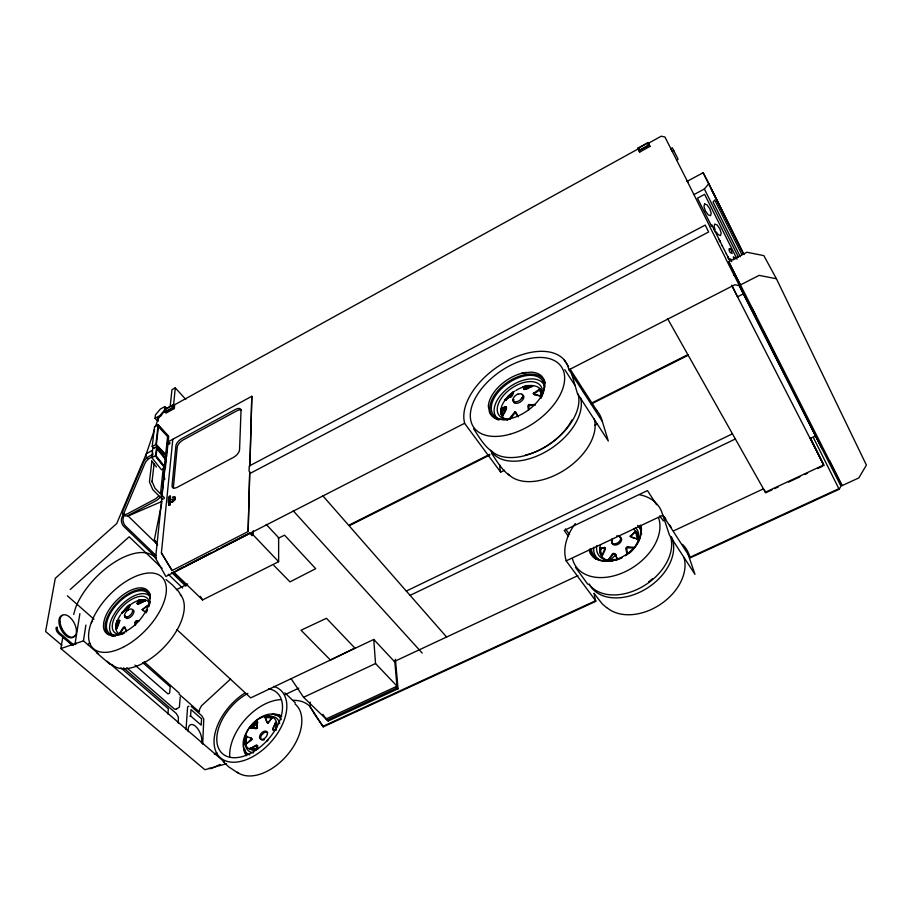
<?xml version="1.0" encoding="UTF-8"?>
<svg xmlns="http://www.w3.org/2000/svg" width="912" height="912" viewBox="0 0 912 912"><rect width="100%" height="100%" fill="white"/><g stroke="black" fill="none" stroke-linecap="round" stroke-linejoin="round"><path stroke-width="1.37" d="M253.297 530.761L253.194 534.979L252.043 535.561L249.877 533.292L173.896 572.246L202.589 599.936L278.627 561.689L278.65 537.727L266.201 524.411M614.802 553.778L617.504 559.375L608.338 559.922L612.476 553.846L613.696 553.242L614.802 553.778L617.789 559.706M252.043 535.561L252.111 532.733M249.079 471.322L249.227 466.021L705.215 225.093L708.647 231.967L250.697 473.1M248.098 531.525L249.74 471.743L248.167 531.502L172.06 570.57L161.39 552.98L172.801 439.276M251.803 396.287L249.899 466.043L251.86 396.264L167.705 442.046M170.202 504.735L170.156 495.638L168.549 497.165L168.332 502.238L169.233 505.248L170.202 504.735L170.533 496.789L169.735 497.553M637.887 538.832L636.736 538.912L637.887 538.832L637.955 537.442L635.675 531.571L630.124 536.21L635.368 538.513M202.703 744.124L203.764 719.123L201.746 715.703L191.212 706.447M129.994 604.781L127.657 608.965L129.926 605.807C129.641 601.213 119.54 617.663 122.14 612.214M190.585 715.909L191.007 709.582L201.563 718.85L201.199 725.165L190.585 715.909L189.913 716.228M186.014 729.703L187.519 707.883A4.093 2.018 65.9 0 1 188.955 706.253M605.386 548.465L604.838 548.009C599.218 546.63 600.21 552.547 602.456 555.203L601.783 555.784L600.085 552.444L599.8 548.477L604.553 547.417L605.26 549.56L602.775 554.861M178.285 723.148L178.376 717.026L176.278 713.48L123.473 667.835M180.245 696.939L179.39 707.199L175.925 709.354M167.911 714.028L168.344 708.784L120.931 667.869M168.994 497.61L169.233 505.248M129.926 605.807L123.166 612.203M265.244 717.527L269.063 716.627L272.243 717.493L267.763 723.341L265.244 717.527L266.76 722.361M265.244 717.858L265.289 716.992M173.109 498.636L172.243 500.107L171.581 499.457M174.295 408.542L174.602 405.487L173.668 404.472L165.403 409.032L165.061 412.099L166.018 413.113L174.295 408.542L173.36 407.527L175.252 387.839L171.958 389.663L170.191 406.444M165.733 454.187L167.58 436.631L157.924 426.064L158.563 425.733L168.218 436.301L155.564 558.292M164.719 468.289L162.119 493.13A7.182 3.454 -43.1 0 1 161.105 495.843M165.733 458.633L166.018 455.875M165.357 468.095L166.315 458.896L156.682 446.686L152.817 448.362L151.734 457.539L161.481 469.76L165.357 468.095L155.633 455.852L151.734 457.539M164.24 457.471L166.657 456.217L168.731 436.335L158.141 424.73L154.55 426.634L152.201 446.47L154.003 448.408M168.241 443.528L168.15 444.452L169.267 444.11L170.054 442.981L169.427 442.616M163.225 468.289L160.74 491.739A7.182 3.443 -43.1 0 1 160.421 493.039M157.058 447.724L156.134 455.897L164.981 467.047L164.297 467.343L165.152 459.158L156.374 448.02L157.058 447.724L165.836 458.861L165.152 459.158M601.783 555.784L605.18 547.952M165.197 409.967L160.626 416.225L158.665 417.308L155.473 426.736M155.051 418.277L155.45 414.892L160.352 409.055L164.867 406.558L164.468 410.206L159.999 415.553L155.051 418.277L157.981 421.378M245.898 743.975L246.24 742.995C246.422 730.398 244.997 737.865 245.898 743.975L251.461 740.213L251.997 739.187L251.062 738.127L251.997 739.187M166.657 456.217L155.861 444.554L158.141 424.73M154.071 463.969L151.996 482.026L151.916 481.148L154.983 488.262L164.456 497.838L163.624 499.058M158.563 425.733L156.397 444.589L166.235 455.202M156.682 446.686L155.439 456.194L156.134 455.897M151.859 461.233L149.443 481.912L152.771 489.619L162.461 499.388M152.35 457.094L152.828 452.956M539.334 390.097L540.759 392.776L540.873 396.15L541.5 395.99L541.375 392.069L539.722 388.957L533.269 393.596L533.782 394.098L539.334 390.097L539.722 388.957M506.582 408.006L501.988 409.214L501.988 412.589L503.287 415.325L502.489 415.895L500.984 412.714L500.984 408.781L505.738 406.934L506.331 407.379L506.411 409.123L504.176 413.763M98.507 653.801L83.448 640.874L85.888 625.096M74.818 644.533A4.514 2.485 62.7 0 0 75.058 643.769L79.891 613.651M250.355 748.114L256.363 748.672L257.081 745.526L257.606 745.822C258.803 751.032 252.658 750.302 249.797 748.832L255.599 745.389L257.07 745.423L249.797 748.832M502.489 415.895L506.331 407.379M158.563 417.354L158.095 420.17L158.665 417.308M226.461 763.754L204.881 769.728L60.853 648.557L62.848 636.872L72.572 645.137M609.376 559.558L612.932 554.325L614.939 554.279M157.274 544.897L154.31 540.029L161.8 502.74M510.184 419.087L515.166 412.6L518.073 416.533M267.763 723.341L272.243 717.493M272.893 729.589L275.96 730.113L273.224 730.09L272.654 729.03L275.276 723.068L276.279 722.179L276.632 723.262M273.224 730.09L273.235 728.198L276.279 722.179M630.124 536.21L630.557 536.621L635.117 531.696M275.253 729.611L276.028 725.838L275.515 722.783M149.408 602.969A23.678 12.141 -46.1 0 0 120.441 608.714A23.678 12.141 -46.1 0 0 122.527 634.079L119.461 633.373L123.291 627.342L124.271 626.783L125.024 627.376L126.335 631.435M119.461 633.373L120.544 633.008L123.85 627.809L125.343 627.844M538.798 390.211L539.095 389.093M246.422 743.85L251.495 738.88M73.667 614.46L75.764 607.21A55.552 27.725 -45.7 0 1 115.106 561.849A55.552 27.725 -45.7 0 1 155.257 557.711L165.87 576.475L464.573 423.305L464.174 420.979A59.576 34.348 -34.7 0 1 508.44 360.32A59.576 34.348 -34.7 0 1 568.301 367.525L568.951 369.782L602.353 421.515M148.61 604.804L142.147 609.535L143.138 610.664L143.309 609.022L149.192 604.667L149.009 606.64M116.303 628.379L119.62 620.285C115.265 619.932 115.801 625.894 116.006 628.767L117.158 627.821L116.006 628.767M631.286 537.316L637.294 538.878L635.675 531.571M154.561 429.427L146.376 453.652L116.725 523.568L55.279 578.322L45.6 631.537L61.902 645.297M513.148 393.163L512.259 395.751L510.526 397.461M119.62 620.285L120.019 620.855L118.013 621.22L117.306 622.736L116.907 628.163M626.886 553.538L625.78 548.636L626.259 547.36L627.604 546.755L634.923 547.474M627.433 554.245L626.669 547.861L634.125 547.975M143.526 601.852L139.137 603.869L137.051 603.493L138.556 600.278L144.643 599.891L145.578 600.267L144.62 601.35L145.578 600.267M144.985 601.088L138.943 601.099L137.655 603.869L137.051 603.493M528.572 410.183L527.831 406.364L528.401 405.008L534.808 404.483M528.914 409.522L528.88 405.612L535.23 405.19M123.485 513.673L121.855 517.549A6.555 4.446 73.1 0 0 123.941 526.589L156.431 557.859M124.568 514.493L123.473 517.081A6.566 4.446 73.1 0 0 125.571 526.121L156.02 555.476M250.253 727.787L256.91 727.787L257.264 720.765L257.355 728.198L256.181 728.734L250.253 727.787L257.264 720.765M117.682 626.761L119.369 622.189M134.896 624.925L135.523 621.095L139.262 620.707M135.523 625.427L135.478 622.714L137.176 621.072L136.834 620.491M512.92 399.638L513.194 400.778A5.575 3.215 -34.8 0 0 520.25 399.969L522.462 397.21A5.575 3.215 -34.8 0 0 521.094 393.722L517.925 394.087M521.584 398.647L522.086 397.928M518.347 416.773L515.964 412.406L514.824 411.928L509.158 418.847L510.287 418.562M504.826 400.083L508.406 395.819L513.091 392.092L511.267 396.093L504.826 400.083L506.023 400.037L513 393.129L512.932 392.057M250.789 727.434L256.831 721.369M250.162 748.513L250.663 747.84M527.478 388.831L533.007 385.616C530.396 385.719 521.14 384.465 523.727 389.105L526.361 389.333M268.573 739.792L267.262 740.248L266.817 741.559M503.287 415.325L502.877 415.427M693.929 194.587L704.36 189.001L708.863 183.597L703.152 172.71L687.272 181.283M122.208 612.26L127.361 608.441M524.286 389.572L523.83 387.554L532.266 386.574M230.599 678.995L201.484 705.797L199.5 709.445L199.34 711.964L179.117 694.169M70.213 589.494L129.185 536.78L162.062 568.301M534.409 404.905C527.809 411.312 519.692 416.214 510.766 418.54A31.966 18.445 -34.7 0 1 489.641 412.897L488.33 406.307A31.966 18.445 -34.7 0 1 521.767 373.282M275.276 723.068L275.983 722.521M533.007 385.616L526.144 388.82L523.727 389.105M127.577 610.413L128.98 609.49A5.176 2.645 -46 0 1 132.559 611.336A5.176 2.645 -46 0 1 127.441 616.991L125.183 616.979A5.176 2.645 -46 0 1 127.577 610.413L128.98 609.49M633.715 547.713L634.456 547.177M648.056 142.557L649.948 146.422L639.722 152.065L637.853 148.189L648.056 142.557L648.74 143.891M165.779 409.112L173.223 405.008L172.972 407.447L165.517 411.563M173.918 405.156L638.799 148.576M647.531 143.765L661.234 136.196L664.939 137.005L671.346 149.648M165.061 412.099L173.36 407.527M639.027 150.742L649.253 145.099L649.948 146.422M688.024 182.537L672.133 151.244L673.672 150.4L678.106 159.178L676.579 160.01M152.293 450.437L146.376 453.652L145.806 456.547L147.79 458.576M152.726 454.381L149.123 456.331A6.897 3.192 -42.5 0 0 143.446 462.373L122.926 510.8A7.171 3.397 -43.7 0 0 127.6 513.73L154.493 499.411A7.182 3.443 -43.1 0 0 158.711 495.889M152.851 456.399L150.457 457.699A6.897 3.203 -42.5 0 0 144.78 463.729L124.328 512.156A7.159 3.397 -43.7 0 0 129.002 515.098L155.884 500.802A7.182 3.454 -43.1 0 0 160.09 497.279M168.8 504.895L169.757 504.382M167.58 436.631L168.218 436.301M152.201 446.47L155.861 444.554M728.711 261.687L746.917 252.248L763.846 255.634L776.42 278.764L866.4 465.086L858.853 477.899L842.084 485.629L728.711 261.687L740.373 284.966L759.103 275.367L776.42 278.764M177.338 570.046L183.665 566.797M186.196 565.497L210.262 553.162M216.6 549.913L219.131 548.614M221.662 547.314L249.523 533.018M568.951 369.782L734.787 284.761L739.13 285.593L840.978 486.142L839.143 489.288L690.338 557.813L662.853 515.223L566.181 560.857L596.015 601.247L323.224 726.864L310.308 707.119L310.194 702.115M733.955 274.729L743.497 293.801L737.546 296.833L731.812 285.16M176.438 589.699L187.701 583.965M75.058 643.769L76.129 643.222A4.514 2.485 62.7 0 1 75.468 644.545M489.687 454.358L348.692 525.312L322.7 495.649M591.318 403.229L687.865 354.643M489.79 455.042L349.125 525.802L446.595 637.043M591.17 404.05L688.195 355.247M464.573 423.305L500.665 472.165L504.473 470.261M594.727 425.311L597.269 424.046M278.194 538.297L284.555 535.173L315.689 568.689L289.993 581.867L273.874 565.417M406.296 591.067L732.45 433.816M410.081 595.376L735.357 438.991M394.942 662.101L373.76 639.449L250.686 697.885L176.928 629.656M810.141 438.512L815.636 435.902M284.852 694.727L298.84 688.127M291.122 678.688L303.571 697.304L375.527 663.537L373.76 639.449M394.349 661.474L577.934 575.609M673.478 530.921L763.435 488.843M772.008 489.847L765.658 492.799L667.447 318.402M774.539 488.661L778.346 486.883M788.492 482.152L799.904 476.816M804.977 474.457L807.519 473.271M817.665 468.529L822.738 466.169M214.377 754.019L216.908 752.833M220.202 764.416L211.208 768.577L208.78 768.36M303.571 697.304L328.16 721.027L398.031 688.799L395.398 659.251M322.757 726.419L595.639 600.723L595.023 598.329A52.429 37.198 -33.3 0 1 594.202 593.381M138.054 604.132L137.518 603.801L145.145 600.575M128.09 515.998L162.085 501.361M60.853 648.557L83.448 640.874M271.172 718.291L272.118 718.018M540.314 396.207L534.124 394.372L541.5 395.99M126.768 617.173L127.429 616.991M608.452 559.352L609.467 559.067M119.609 632.803L120.68 632.506M265.289 717.413L271.274 717.847M526.441 372.37L521.755 373.282L530.852 372.142A31.966 18.445 -34.7 0 1 544.886 384.625L543.096 392.536A31.966 18.445 -34.7 0 1 534.398 404.917M616.66 535.925L619.453 536.279L620.662 538.308A5.05 3.443 -33.7 0 1 617.812 542.811L617.036 543.221A5.05 3.443 -33.7 0 1 611.781 542.515L611.485 540.679A5.05 3.443 -33.7 0 1 612.408 538.604M616.102 560.128L608.338 559.922M246.092 736.269L251.495 738.321M172.528 497.097L174.922 496.926L174.705 499.229L172.094 501.714L169.712 501.885M172.972 497.53L175.355 497.371L175.138 499.673L172.528 502.159L170.145 502.33M505.066 400.037L506.228 400.003M126.164 617.242L125.183 616.979M142.614 610.402L146.479 611.975M500.984 408.781L501.988 409.214M125.411 610.31L125.981 610.573M120.544 633.008L121.342 633.361M599.8 548.477L600.746 548.91M134.862 622.406L135.478 622.714M501.395 408.394L502.33 408.872M238.807 773.513L228.581 766.764L223.212 761.543M600.187 548.158L601.088 548.636M117.021 621.015L117.773 621.482M275.504 729.395L276.256 729.862M142.147 609.535L142.728 609.923M117.295 620.719L118.013 621.22M256.614 745.172L257.606 745.822M109.976 664.278L96.626 652.821M492.058 451.577C483.964 445.854 479.028 436.916 473.636 428.834M509.614 475.483C501.657 469.805 496.766 461.062 491.465 453.082M284.795 692.801L295.283 702.787M166.075 579.565L172.642 585.151L178.581 591.489L181.043 595.422M107.103 661.2L224.306 761.908M606.731 607.757L602.137 603.79L594.088 593.438M126.802 667.801L174.044 708.727A4.161 2.098 65.7 0 0 176.689 708.487M134.965 665.087L167.956 693.895L169.655 693.074L170.179 686.747L142.671 662.545M67.363 595.798L93.97 619.225M144.107 661.747L179.197 693.12M533.269 393.596L534.512 394.759M314.173 713.572L323.224 726.864M168.218 574.218L182.605 588.012M173.269 572.109L186.458 584.82M171.661 572.519L185.877 586.211M310.308 707.119L314.629 714.005M154.31 540.029L156.305 541.967M127.805 515.725L157.651 544.749M163.054 476.942L165.038 478.971M253.194 534.979L278.627 561.689M375.527 663.537L397.073 686.177L326.051 718.987L322.882 714.301M396.013 686.668L398.031 688.799M164.867 406.558L166.793 408.633M175.252 387.839L185.797 399.422M293.174 510.754L422.233 653.095M522.964 387.019L523.625 387.782M587.693 584.147L575.438 567.275M151.586 460.856L156.454 466.967M156.317 457.311L164.297 467.343M125.503 617.401L124.499 615.737L125.503 617.401A5.438 2.782 -46.1 0 0 129.196 617.869A5.438 2.77 -46.1 0 0 133.494 613.331A5.438 2.77 -46.1 0 0 132.719 609.775M523.214 386.768L523.83 387.554M514.186 402.671L513.194 400.778L514.186 402.671A5.848 3.386 -34.8 0 0 521.983 400.699A5.848 3.386 -34.8 0 0 522.12 394.782M528.401 405.008L528.88 405.612M612.67 544.202L611.781 542.526L612.67 544.202A5.301 3.614 -33.8 0 0 620.035 542.845A5.301 3.614 -33.8 0 0 619.738 536.86M659.65 515.873L663.377 520.889M564.779 369.679L574.742 385.046M533.691 392.639L534.147 393.266M565.44 528.892L569.533 534.557M568.29 536.108L564.186 530.442L647.452 490.576L656.64 504.815M735.676 258.826L733.419 256.762L733.738 259.829M716.194 231.887L718.2 234.68L720.548 235.558L721.21 233.096L719.796 228.707L717.128 224.956L714.757 224.067L714.096 226.552L715.168 229.858M326.576 718.679L328.16 721.027M325.63 717.778L327.226 720.115L397.13 687.853L394.759 661.12M563.958 359.579L568.586 366.772M570.125 369.166L597.143 411.073M574.811 378.001L576.327 380.361M583.178 390.974L585.458 394.508M664.289 516.682L665.817 519.053M669.647 524.981L671.175 527.364M200.366 596.357L202.589 599.936M161.447 552.946L172.117 570.536M256.614 748.387L257.07 749.162M246.525 755.66L244.633 750.907M717.493 242.125L725.599 258.221M138.202 600.586L138.635 601.361M709.65 226.427L717.584 242.17M726.328 253.821L728.608 258.381M728.232 257.651L728.95 259.065M720.252 241.771L720.013 241.224M720.035 241.349L719.807 240.814M637.853 148.189L639.722 152.065M715.293 196.661L711.28 189.023L743.28 253.582M804.783 413.957L798.889 402.317M805.843 416.18L806.641 417.821M514.824 411.928L515.166 412.6M731.834 285.673L824.003 465.576M719.625 240.472L720.434 242.113M727.673 256.477L728.278 257.674M815.647 435.719L814.393 433.268L815.442 435.389M256.363 748.672L256.785 749.482M719.055 239.343L719.876 240.973M711.531 226.028L697.441 198.189L704.611 194.347L737.067 259.122M751.522 307.743L752.81 310.274M753.392 311.471L755.843 316.304M752.4 309.692L755.603 315.997M743.497 293.801L822.259 448.852L818.452 441.26M730.364 258.894L731.777 261.71M715.247 231.808L719.272 239.776M726.488 254.152L722.179 245.602M714.187 229.721L715.304 231.922M712.055 225.492L714.324 229.972M719.34 239.902L722.304 245.852M728.186 257.56L729.68 260.524M829.567 460.674L842.084 485.629M807.416 419.36L813.379 431.125L812.353 429.073M809.696 423.772L811.589 427.534M818.189 440.849L762.877 330.532M673.763 150.583L672.395 147.858L670.856 148.702L672.133 151.244M505.738 406.934L506.08 407.618M740.316 256.705L713.081 202.054L714.757 200.024L741.923 254.71M704.36 189.001L738.492 257.321M727.936 257.07L728.46 258.107M798.137 400.824L797.27 399.08M687.158 181.055L709.81 226.393M813.356 437.486L839.143 489.288L838.846 488.695L689.985 557.266L689.176 554.906A52.429 37.198 -33.3 0 0 682.461 544.35M725.804 258.803L734.285 275.572L734.035 275.048M708.863 183.597L744.021 254.562M703.152 172.71L741.593 250.264M810.745 438.786L823.376 464.299M810.449 438.193L823.707 464.983L765.339 492.229L764.256 489.698M604.553 547.417L604.838 548.009M138.556 600.278L138.943 601.099M589.084 550.187L590.36 553.402M529.872 404.335L530.146 405.042M627.604 546.755L627.821 547.348M688.115 554.359L694.978 574.343L669.476 535.116L662.066 512.886A54.036 36.731 -33.7 0 0 639.768 494.794M515.964 412.406L516.146 413.011M571.824 374.228L577.399 393.471L608.304 441.02L601.646 419.212A57.604 35.329 -34.4 0 0 595.274 409.18M125.024 627.376L126.266 631.834M566.181 560.857L565.611 558.475A54.036 36.731 -33.7 0 1 575.324 523.556M500.665 472.165L500.198 469.805A57.604 35.329 -34.4 0 1 499.685 464.915M188.26 731.675A11.275 5.597 66.6 0 1 195.51 726.26A11.275 5.597 66.6 0 1 201.415 742.972M88.179 644.875A4.435 2.394 63.2 0 1 90.049 643.291M91.485 622.805A4.355 2.314 62.6 0 1 92.659 621.311M73.108 645.377A4.514 2.485 62.7 0 1 71.535 644.545L58.573 633.532A4.56 2.531 62.2 0 1 56.111 627.616L57.194 627.068A4.56 2.531 62.2 0 0 59.656 632.974L72.618 643.997A4.514 2.485 62.7 0 0 73.405 644.545M293.037 700.348A49.385 30.723 -48.6 0 1 310.399 706.937M74.624 635.539A12.255 6.726 62.2 0 1 61.788 630.762A12.255 6.726 62.2 0 1 62.529 615.349M62.347 630.352A11.012 6.042 62.2 0 1 61.047 627.764M245.864 739.86A26.813 16.507 -48.6 0 1 247.049 736.896M252.373 728.323A26.813 16.507 -48.6 0 1 257.971 722.555M266.133 717.22A26.813 16.507 -48.6 0 1 268.607 716.194M276.815 714.883A26.813 16.507 -48.6 0 1 281.705 716.205M268.55 688.788A40.88 24.658 -48.2 0 1 269.713 737.603A40.88 24.658 -48.2 0 1 218.846 748.866A40.88 24.658 -48.2 0 1 247.859 693.371M273.771 686.44A45.258 27.326 -48.2 0 1 272.038 740.704A45.258 27.326 -48.2 0 1 216.874 753.437A45.258 27.326 -48.2 0 1 244.712 693.154M294.998 703.939A44.734 27.531 -48.6 0 1 287.462 754.794A44.734 27.531 -48.6 0 1 237.337 772.27M229.767 757.199A44.734 27.531 -48.6 0 1 280.748 699.641M264.343 739.7A4.685 2.884 -48.5 0 1 263.055 740.077L261.926 739.974A4.685 2.884 -48.5 0 1 261.55 735.129L263.796 732.86A4.685 2.884 -48.5 0 1 267.706 732.792M257.72 749.197A19.87 12.152 -48.5 0 1 245.077 737.626A19.87 12.152 -48.5 0 1 263.705 716.707A19.87 12.152 -48.5 0 1 276.553 728.05M246.958 754.235A25.183 15.481 -48.5 0 1 244.712 748.98M245.864 738.617A25.183 15.481 -48.5 0 1 246.833 736.144M251.986 727.776A25.183 15.481 -48.5 0 1 257.241 722.361M264.913 717.345A25.183 15.481 -48.5 0 1 267.239 716.387M274.934 715.156A25.183 15.481 -48.5 0 1 280.303 716.843M246.194 755.25A26.437 16.256 -48.5 0 1 244.028 742.676M272.243 714.335A26.437 16.256 -48.5 0 1 281.215 716M265.723 717.014A21.5 13.178 -48.5 0 1 279.688 723.604M253.627 752.845A21.5 13.178 -48.5 0 1 246.457 736.36M251.689 727.092A21.5 13.178 -48.5 0 1 256.888 721.882M249.785 754.874A24.385 14.957 -48.5 0 1 251.678 724.744A24.385 14.957 -48.5 0 1 281.238 719.591M671.494 536.872A47.561 33.117 -33.5 0 1 644.647 589.676A47.561 33.117 -33.5 0 1 589.232 584.193M684.011 557.597A46.968 33.299 -33.4 0 1 660.003 604.645A46.968 33.299 -33.4 0 1 607.335 607.973M610.664 560.014A46.968 33.299 -33.4 0 1 616.193 554.496M652.536 578.664A42.955 29.902 -33.5 0 1 648.58 581.867M670.696 537.111A47.675 33.106 -33.6 0 1 642.527 586.667A47.675 33.106 -33.6 0 1 588.924 584.159M658.692 518.05A48.279 32.912 -33.7 0 1 625.119 571.744A48.279 32.912 -33.7 0 1 572.462 558.725M640.828 525.768A28.967 19.722 -33.7 0 1 641.478 529.325L640.327 537.191A28.967 19.722 -33.7 0 1 632.86 548.978C626.977 554.941 619.385 559.25 611.131 560.812A28.967 19.722 -33.7 0 1 590.36 553.39M635.402 527.535A23.096 15.8 -33.7 0 1 628.949 553.447M622.064 557.756A23.096 15.8 -33.7 0 1 619.601 558.782M618.359 559.216A23.096 15.8 -33.7 0 1 596.79 545.752M612.283 543.7A5.301 3.614 -33.8 0 1 612.499 540.292M639.358 525.962A27.143 18.514 -33.7 0 1 625.313 555.739M621.106 558.019A27.143 18.514 -33.7 0 1 617.846 559.364M616.751 559.74A27.143 18.514 -33.7 0 1 591.284 548.648M633.35 529.177A21.284 14.581 -33.7 0 1 638.423 540.554M611.929 561.119A21.284 14.581 -33.7 0 1 609.854 560.937M607.004 560.23A21.284 14.581 -33.7 0 1 600.62 544.624M640.441 525.118A28.511 19.437 -33.7 0 1 641.307 527.25M596.323 559.375A28.511 19.437 -33.7 0 1 589.961 548.956M637.67 525.426A26.197 17.909 -33.7 0 1 640.589 529.735M640.942 530.727A26.197 17.909 -33.7 0 1 641.535 533.965M599.617 560.242A26.197 17.909 -33.7 0 1 593.758 547.257M571.881 419.987A47.333 28.169 -34.6 0 1 525.426 455.02M500.699 413.957A47.333 28.169 -34.6 0 1 506.456 407.231M580.477 397.689A52.406 31.213 -34.6 0 1 547.28 450.881A52.406 31.213 -34.6 0 1 490.93 450.608M501.452 409.967A52.406 31.213 -34.6 0 1 504.336 406.843M594.202 418.813A51.676 31.578 -34.5 0 1 564.653 469.954A51.676 31.578 -34.5 0 1 508.201 474.035M180.359 594.738A48.872 25.616 -46.3 0 1 163.294 647.976A48.872 25.616 -46.3 0 1 111.777 664.312M116.212 625.678A48.872 25.616 -46.3 0 1 119.198 621.232M138.282 601.726A48.872 25.616 -46.3 0 1 140.437 600.164M115.288 636.337A26.858 13.76 -46 0 1 118.902 607.7A26.858 13.76 -46 0 1 149.864 596.414M125.389 616.854A5.438 2.77 -46.1 0 1 125.411 616.227M124.511 633.053A27.827 14.204 -46 0 1 106.487 624.446A27.827 14.204 -46 0 1 128.318 594.875A27.827 14.204 -46 0 1 150.058 598.466M150.035 601.635A27.827 14.204 -46 0 1 149.648 603.961M147.573 609.923A27.827 14.204 -46 0 1 146.045 612.875M124.351 610.105A21.82 11.218 -46.1 0 1 149.625 603.755M118.697 633.601A21.82 11.218 -46.1 0 1 120.509 614.939M121.205 613.947A21.82 11.218 -46.1 0 1 123.519 611.04M108.824 634.718A29.23 14.923 -46 0 1 118.845 601.042A29.23 14.923 -46 0 1 150.309 594.738M113.248 636.245A29.23 14.923 -46 0 1 111.298 635.869M578.037 393.938A52.531 31.168 -34.6 0 1 547.633 445.387A52.531 31.168 -34.6 0 1 490.759 450.289M507.391 398.008A52.531 31.168 -34.6 0 1 513.376 393.346M501.053 410.343A47.378 28.135 -34.6 0 1 502.683 408.405M507.904 419.417A25.479 14.786 -34.7 0 1 499.901 400.55A25.479 14.786 -34.7 0 1 529.097 381.638A25.479 14.786 -34.7 0 1 540.964 398.008M513.832 402.203A5.848 3.386 -34.8 0 1 513.912 399.559M512.932 399.638A5.575 3.215 -34.8 0 1 517.925 394.087M522.975 387.11A23.473 13.669 -34.7 0 1 542.047 392.365M507.688 419.999A23.473 13.669 -34.7 0 1 514.744 391.157M515.884 390.45A23.473 13.669 -34.7 0 1 521.789 387.543M494.692 418.129A31.453 18.183 -34.7 0 1 507.163 382.527A31.453 18.183 -34.7 0 1 545.091 382.949M498.967 420.033A31.453 18.183 -34.7 0 1 495.649 418.711M507.87 419.623A29.948 17.317 -34.7 0 1 493.096 400.208A29.948 17.317 -34.7 0 1 527.25 375.505A29.948 17.317 -34.7 0 1 542.617 394.508M542.184 395.477A29.948 17.317 -34.7 0 1 540.588 398.43M497.097 418.175A28.899 16.758 -34.7 0 1 511.427 385.742A28.899 16.758 -34.7 0 1 544.943 387.144M241.612 410.275A6.977 3.363 -40.7 0 0 236.744 410.879L183.175 439.937A6.92 3.26 -41.8 0 0 177.224 447.199L173.428 487.111A7.193 3.5 -42.7 0 0 173.508 488.194M241.03 410.503L239.56 449.707A7.262 3.602 -41.4 0 1 233.426 457.402L177.418 487.213A7.205 3.488 -42.6 0 1 172.06 485.708L175.902 445.808A6.931 3.26 -41.8 0 1 181.876 438.547L235.467 409.442A6.988 3.352 -40.7 0 1 241.03 410.503M103.637 623.124L103.478 626.567A29.697 15.116 -46 0 0 116.212 635.174C131.624 631.184 144.187 618.176 149.26 603.288A29.697 15.116 -46 0 0 133.312 589.255A29.697 15.116 -46 0 0 104.492 619.351L103.637 623.124M704.611 203.935L703.961 206.477L705.432 210.991L708.168 214.799L710.551 215.711L711.212 213.191L709.753 208.7L707.017 204.858L704.611 203.935M267.41 734.126L267.227 734.844A4.936 3.032 -48.6 0 1 260.593 739.233A4.936 3.032 -48.6 0 1 262.405 732.199A4.936 3.032 -48.6 0 1 267.41 734.126M647.668 143.093L638.48 148.166L639.415 150.206L648.626 145.122L647.668 143.093M354.882 648.044L330.395 660.037L301.028 630.226L326.45 618.302L354.882 648.044M729.976 248.68L729.098 248.805L729.11 250.321L730.01 252.328L732.119 253.536L731.219 250.013L729.976 248.68M711.93 225.23L712.329 226.028L711.93 225.23M59.998 621.665A12.255 6.715 62.2 0 0 72.949 637.214A12.255 6.715 62.2 0 0 71.683 619.18A12.255 6.715 62.2 0 0 59.998 621.665M124.351 646.574A49.499 25.24 -46 0 0 162.61 577.832A49.499 25.24 -46 0 0 95.475 613.582A49.499 25.24 -46 0 0 124.351 646.574M509.819 434.283A53.272 30.769 -34.7 0 0 561.61 367.103A53.272 30.769 -34.7 0 0 481.012 389.413A53.272 30.769 -34.7 0 0 509.819 434.283"/></g></svg>
